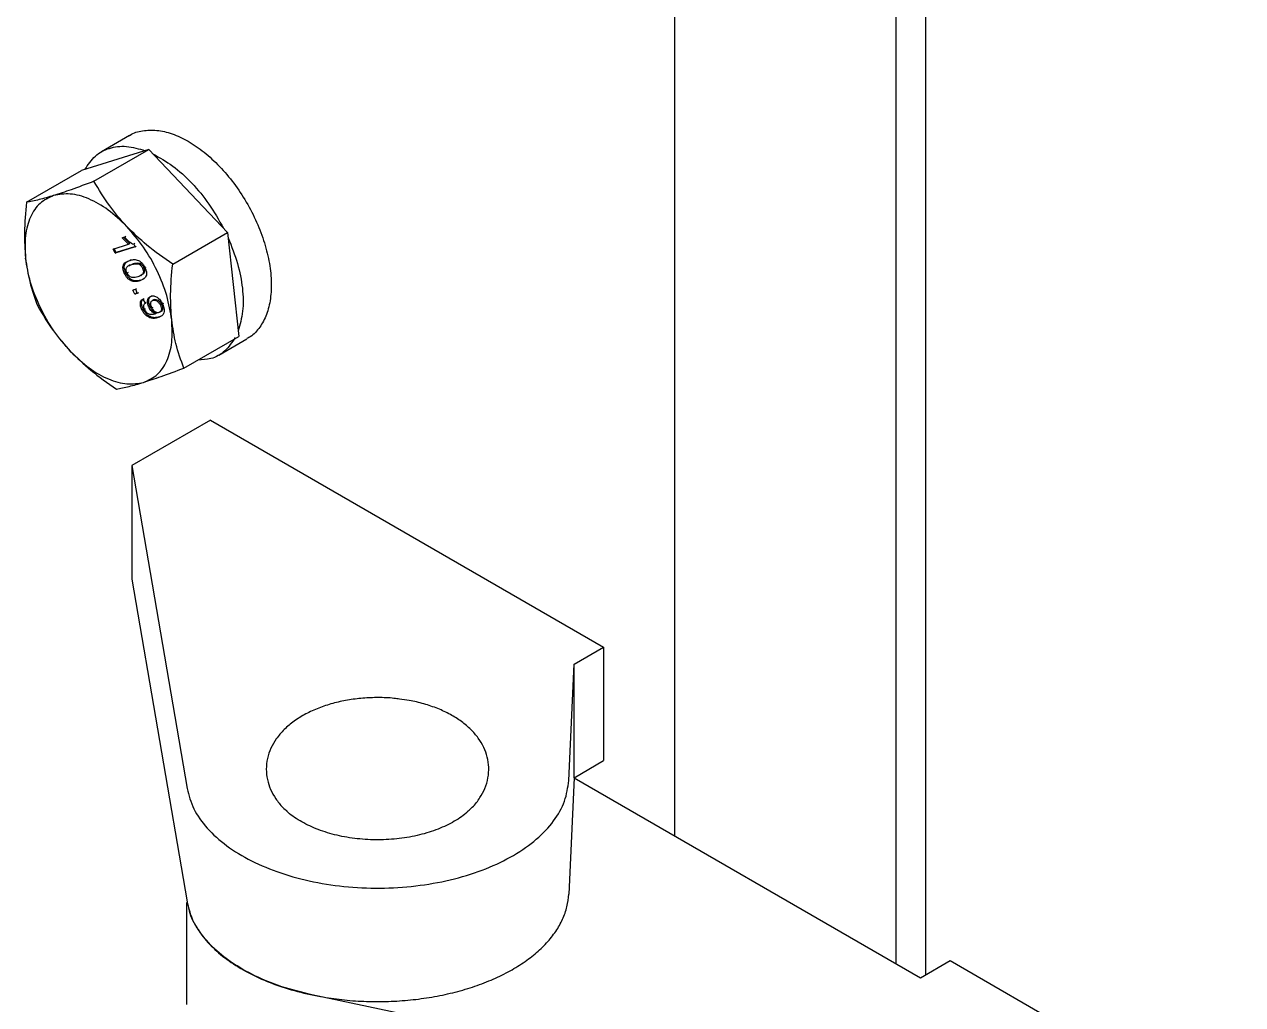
# Model space of a CAD drawing. Header units: millimetres. Extents: x 1293 to 41893, y 1011 to 26911.
# Drawn here: x 5744.8 to 5861.6, y 22342.4 to 22436.4 of the extents above; entities that cross this region are included whole.
import ezdxf

# ---------------------------------------------------------------- set-up
doc = ezdxf.new("R2010")
doc.units = ezdxf.units.MM
doc.header["$LTSCALE"] = 50
doc.layers.add('MAQUINAS', color=11, linetype='Continuous')

msp = doc.modelspace()

# ---------------------------------------------------------------- linework, layer by layer
at = {"layer": 'MAQUINAS', "linetype": 'Continuous', "lineweight": 25}
for p, q in [((5807.1669074, 22358.5693401), (5807.1669074, 22521.0458227)), ((5828.3801108, 22346.3232184), (5828.3801108, 22516.5617109)), ((5831.2085379, 22515.9638293), (5831.2085379, 22345.2346743)), ((5754.8699932, 22425.7432852), (5752.1641313, 22424.1812244)), ((5756.7138891, 22424.4008309), (5750.2437937, 22422.3847381)), ((5751.4528949, 22421.3637236), (5756.7138891, 22424.4008309)), ((5756.7138891, 22424.4008309), (5764.2621026, 22416.4484938)), ((5744.9827995, 22419.3476308), (5750.2437937, 22422.3847381)), ((5754.152349, 22415.9399504), (5754.3791298, 22416.0106157)), ((5754.152349, 22415.9399504), (5754.2702001, 22416.0079844)), ((5754.7760972, 22415.3200063), (5754.152349, 22415.9399504)), ((5754.8939484, 22415.3880403), (5754.2702001, 22416.0079844)), ((5754.3791298, 22416.0106157), (5754.496981, 22416.0786497)), ((5759.0011084, 22413.4113865), (5764.2621026, 22416.4484938)), ((5764.2621026, 22416.4484938), (5765.3402207, 22406.4800639)), ((5753.2808811, 22414.8540944), (5754.7760972, 22415.3200063)), ((5753.2808811, 22414.8540944), (5753.3987322, 22414.9221284)), ((5753.4702415, 22414.4607077), (5753.2808811, 22414.8540944)), ((5753.5880926, 22414.5287417), (5753.3987322, 22414.9221284)), ((5755.3890382, 22415.0586081), (5753.4702415, 22414.4607077)), ((5753.4702415, 22414.4607077), (5753.5880926, 22414.5287417)), ((5755.3548294, 22415.0792599), (5753.5880926, 22414.5287417)), ((5754.7760972, 22415.3200063), (5754.8939484, 22415.3880403)), ((5755.3849885, 22415.3798847), (5755.2671374, 22415.3118507)), ((5755.2671374, 22415.3118507), (5755.3890382, 22415.0586081)), ((5755.3890382, 22415.0586081), (5755.5068893, 22415.1266421)), ((5754.8899721, 22413.772119), (5755.0078233, 22413.840153)), ((5754.9239586, 22413.3099508), (5755.1979524, 22413.4470058)), ((5755.1979524, 22413.4470058), (5755.0801013, 22413.3789718)), ((5755.784452, 22413.3941656), (5755.9023032, 22413.4621996)), ((5754.2474263, 22413.2290725), (5754.3652774, 22413.2971065)), ((5754.5102947, 22412.554143), (5754.3924436, 22412.486109)), ((5754.7316944, 22412.6231315), (5754.6138432, 22412.5550975)), ((5754.9120689, 22413.3315289), (5754.7942178, 22413.2634949)), ((5755.9347169, 22412.3151942), (5756.052568, 22412.3832282)), ((5756.2302206, 22413.0950229), (5756.1123695, 22413.0269889)), ((5756.3358403, 22413.0916747), (5756.4536914, 22413.1597087)), ((5755.4204848, 22410.9968816), (5755.5383359, 22411.0649156)), ((5755.1744852, 22410.9202277), (5755.4204848, 22410.9968816)), ((5755.1744852, 22410.9202277), (5755.2923364, 22410.9882617)), ((5755.3638456, 22410.526841), (5755.1744852, 22410.9202277)), ((5755.6098452, 22410.6034949), (5755.3638456, 22410.526841)), ((5755.3638456, 22410.526841), (5755.4816968, 22410.594875)), ((5755.4204848, 22410.9968816), (5755.6098452, 22410.6034949)), ((5755.596739, 22410.6307224), (5755.4816968, 22410.594875)), ((5755.7276964, 22410.6715289), (5755.6098452, 22410.6034949)), ((5756.1342215, 22410.0430647), (5756.2520726, 22410.1110987)), ((5756.1342215, 22410.0430647), (5756.3481819, 22409.6573434)), ((5756.9297747, 22410.3361996), (5757.0476258, 22410.4042336)), ((5756.9669316, 22409.8407179), (5756.9622145, 22409.8379948)), ((5757.2239175, 22410.0067747), (5757.1060664, 22409.9387407)), ((5756.0502349, 22409.0421316), (5756.168086, 22409.1101656)), ((5756.2813984, 22409.0908361), (5756.3992495, 22409.1588701)), ((5756.3481819, 22409.6573434), (5756.466033, 22409.7253774)), ((5756.7313409, 22409.2727438), (5756.8491921, 22409.3407778)), ((5757.0104363, 22409.2218723), (5757.1282874, 22409.2899063)), ((5757.2741328, 22408.6318148), (5757.391984, 22408.6998488)), ((5757.3201389, 22408.6482709), (5757.43799, 22408.716305)), ((5757.391984, 22408.6998488), (5757.43799, 22408.716305)), ((5757.8104487, 22408.8323637), (5757.6925976, 22408.7643297)), ((5757.94482, 22409.5330295), (5757.8269689, 22409.4649955)), ((5757.8468633, 22408.8611806), (5757.9647144, 22408.9292147)), ((5758.0193727, 22409.5942213), (5758.1372238, 22409.6622553)), ((5757.2741328, 22408.6318148), (5757.3201389, 22408.6482709)), ((5760.0792265, 22403.4429566), (5765.3402207, 22406.4800639)), ((5763.4198832, 22404.6835777), (5766.1257451, 22406.2456385)), ((5762.6191802, 22398.4390389), (5755.0767078, 22394.0848623)), ((5762.6191802, 22398.4390389), (5800.3315418, 22376.6681559)), ((5755.0767078, 22394.0848623), (5760.3762634, 22363.110198)), ((5755.0767078, 22394.0848623), (5755.0767078, 22383.1976515)), ((5755.0767078, 22383.1976515), (5760.3762634, 22352.2229872)), ((5797.5031147, 22375.0353397), (5800.3315418, 22376.6681559)), ((5800.3315418, 22376.6681559), (5800.3315418, 22365.7809451)), ((5796.9935955, 22363.8726496), (5797.5031147, 22375.0353397)), ((5797.5031147, 22364.1481289), (5797.5031147, 22375.0353397)), ((5797.5031147, 22364.1481289), (5800.3315418, 22365.7809451)), ((5797.5031147, 22364.1481289), (5796.9935955, 22352.9854388)), ((5797.5031147, 22364.1481289), (5830.7371334, 22344.9625382)), ((5760.3136005, 22352.1781646), (5760.3136005, 22342.3754765)), ((5830.7371334, 22344.9625382), (5833.5655605, 22346.5953545)), ((5833.5655605, 22346.5953545), (5861.6160821, 22330.402133)), ((5854.0736098, 22326.0479564), (5772.3431989, 22343.3243808))]:
    msp.add_line(p, q, dxfattribs=at)
for points, knots in [([(5754.8751193, 22425.7353629), (5754.8905302, 22425.7478611), (5755.2341391, 22426.0265291), (5756.107483, 22426.2365634), (5757.4572819, 22426.3129451), (5758.9460834, 22425.9627938), (5760.4861461, 22425.2507141), (5762.0284627, 22424.1895358), (5763.5130491, 22422.8226448), (5764.8849983, 22421.2001725), (5766.0928366, 22419.3830605), (5767.0914268, 22417.4392131), (5767.8434423, 22415.4412897), (5768.3206403, 22413.4642277), (5768.5056234, 22411.581147), (5768.3897921, 22409.8655464), (5767.9837538, 22408.3701226), (5767.2792737, 22407.1935984), (5766.6354939, 22406.48888), (5766.1787429, 22406.2999354), (5766.111686, 22406.272196)], [0, 0, 0, 0, 0.0028951126, 0.0645510752, 0.1262070378, 0.1878630004, 0.249518963, 0.3111749256, 0.3728308882, 0.4344868507, 0.4961428133, 0.5577987759, 0.6194547385, 0.6811107011, 0.7427666637, 0.8044226263, 0.8660785889, 0.9277345515, 0.9893905141, 1, 1, 1, 1]), ([(5751.4528949, 22421.3637236), (5750.6989538, 22421.0787139), (5749.2838221, 22420.5437564), (5748.126854, 22420.1670788), (5747.5862849, 22419.9910841)], [0, 0, 0, 0, 0.5327709195, 1, 1, 1, 1]), ([(5754.5954393, 22417.0229619), (5754.026384, 22417.6688423), (5752.8084475, 22419.0512057), (5751.924067, 22420.5599229), (5751.4528949, 22421.3637236)], [0, 0, 0, 0, 0.4672290805, 1, 1, 1, 1]), ([(5744.9827995, 22419.3476308), (5744.8885255, 22418.3676362), (5744.7115751, 22416.5282064), (5744.8333837, 22414.8042877), (5744.8902963, 22413.9988227)], [0, 0, 0, 0, 0.5327709195, 1, 1, 1, 1]), ([(5747.5862849, 22419.9910841), (5747.1025684, 22419.8479096), (5746.0672807, 22419.5414766), (5745.3597508, 22419.4150091), (5744.9827995, 22419.3476308)], [0, 0, 0, 0, 0.4672290805, 1, 1, 1, 1]), ([(5759.0011084, 22413.4113865), (5758.1529465, 22413.9975557), (5756.5609642, 22415.097783), (5755.2213473, 22416.4099018), (5754.5954393, 22417.0229619)], [0, 0, 0, 0, 0.5327709195, 1, 1, 1, 1]), ([(5754.3791298, 22416.0106157), (5754.5211732, 22415.8579464), (5754.8047689, 22415.5531357), (5755.1131926, 22415.3921862), (5755.2671374, 22415.3118507)], [0, 0, 0, 0, 0.5008657323, 1, 1, 1, 1]), ([(5744.8902963, 22413.9988227), (5745.0040614, 22413.2261781), (5745.2475505, 22411.572504), (5745.778202, 22410.1415641), (5746.0609177, 22409.3792009)], [0, 0, 0, 0, 0.4672290805, 1, 1, 1, 1]), ([(5754.2474263, 22413.2290725), (5754.2789672, 22413.3038902), (5754.3420949, 22413.4536348), (5754.5579751, 22413.6451606), (5754.757179, 22413.7213378), (5754.8899721, 22413.772119)], [0, 0, 0, 0, 0.249753552, 0.499871473, 1, 1, 1, 1]), ([(5754.3652774, 22413.2971065), (5754.3964741, 22413.3725482), (5754.458913, 22413.5235416), (5754.5702726, 22413.6130304), (5754.6259929, 22413.6578074)], [0, 0, 0, 0, 0.4996355373, 1, 1, 1, 1]), ([(5754.6138432, 22412.5550975), (5754.587701, 22412.6189731), (5754.5354021, 22412.7467597), (5754.530287, 22412.9248401), (5754.5641122, 22413.0728479), (5754.7310915, 22413.261999), (5754.9250016, 22413.3269892), (5755.0801013, 22413.3789718)], [0, 0, 0, 0, 0.1246963828, 0.2494616582, 0.3744323466, 0.4996371137, 1, 1, 1, 1]), ([(5754.8899721, 22413.772119), (5755.000751, 22413.8012341), (5755.2220354, 22413.8593926), (5755.5411934, 22413.8437373), (5755.8152109, 22413.7279379), (5756.0203946, 22413.5692329), (5756.2007499, 22413.3493134), (5756.2907804, 22413.177611), (5756.3358403, 22413.0916747)], [0, 0, 0, 0, 0.2504817087, 0.5003455958, 0.6317049057, 0.7502211388, 0.8749866995, 1, 1, 1, 1]), ([(5755.0801013, 22413.3789718), (5755.1881042, 22413.4074306), (5755.3500992, 22413.4501163), (5755.5874615, 22413.4607832), (5755.7188462, 22413.416352), (5755.784452, 22413.3941656)], [0, 0, 0, 0, 0.50037231189, 0.75051514073, 1, 1, 1, 1]), ([(5755.1979524, 22413.4470058), (5755.3059553, 22413.4754646), (5755.4679503, 22413.5181503), (5755.7053126, 22413.5288172), (5755.8366973, 22413.484386), (5755.9023032, 22413.4621996)], [0, 0, 0, 0, 0.5003723119, 0.7505151407, 1, 1, 1, 1]), ([(5755.784452, 22413.3941656), (5755.815916, 22413.3746873), (5755.8788237, 22413.3357433), (5755.9693436, 22413.249683), (5756.0506924, 22413.1452342), (5756.091808, 22413.0664087), (5756.1123695, 22413.0269889)], [0, 0, 0, 0, 0.2501584562, 0.5001555724, 0.7500324303, 1, 1, 1, 1]), ([(5755.9023032, 22413.4621996), (5755.9337496, 22413.4427154), (5755.996622, 22413.4037596), (5756.0874058, 22413.3177879), (5756.1543817, 22413.23044), (5756.2005163, 22413.154421), (5756.220319, 22413.1148227), (5756.2302206, 22413.0950229)], [0, 0, 0, 0, 0.2500549443, 0.4999486155, 0.749722078, 0.8748570557, 1, 1, 1, 1]), ([(5758.9086052, 22408.0625784), (5758.8516926, 22408.8680434), (5758.729884, 22410.5919621), (5758.9068344, 22412.4313918), (5759.0011084, 22413.4113865)], [0, 0, 0, 0, 0.4672290805, 1, 1, 1, 1]), ([(5754.3924436, 22412.486109), (5754.336595, 22412.6179373), (5754.2527151, 22412.8159322), (5754.2305006, 22413.0350242), (5754.2332216, 22413.1507246), (5754.2426915, 22413.2029569), (5754.2474263, 22413.2290725)], [0, 0, 0, 0, 0.4987953461, 0.7491482596, 0.8745764119, 1, 1, 1, 1]), ([(5754.5102947, 22412.554143), (5754.4549262, 22412.6856411), (5754.3717672, 22412.8831401), (5754.343007, 22413.1358508), (5754.3578538, 22413.2433535), (5754.3652774, 22413.2971065)], [0, 0, 0, 0, 0.4990363131, 0.7495101716, 1, 1, 1, 1]), ([(5755.8367742, 22411.8051856), (5755.7261349, 22411.775989), (5755.5051232, 22411.7176662), (5755.1887793, 22411.7342597), (5754.9156975, 22411.8479974), (5754.7099279, 22412.0046874), (5754.527193, 22412.2285907), (5754.4373884, 22412.4002153), (5754.3924436, 22412.486109)], [0, 0, 0, 0, 0.2504758129, 0.5003473544, 0.6257683408, 0.7501761831, 0.8749696966, 1, 1, 1, 1]), ([(5755.9546254, 22411.8732196), (5755.8439859, 22411.844013), (5755.6229738, 22411.7856703), (5755.3064145, 22411.8023997), (5755.0332951, 22411.9159975), (5754.8275835, 22412.0730119), (5754.6450426, 22412.2966139), (5754.5552391, 22412.4682457), (5754.5102947, 22412.554143)], [0, 0, 0, 0, 0.2504715078, 0.5003387545, 0.6261880614, 0.750180477, 0.8749718456, 1, 1, 1, 1]), ([(5755.6481826, 22412.1988118), (5755.4900422, 22412.1530076), (5755.292335, 22412.0957432), (5755.0105242, 22412.1462938), (5754.8615838, 22412.2361171), (5754.716713, 22412.3715117), (5754.6481233, 22412.4939198), (5754.6138432, 22412.5550975)], [0, 0, 0, 0, 0.5004095025, 0.6256126137, 0.7505796735, 0.875343692, 1, 1, 1, 1]), ([(5756.1123695, 22413.0269889), (5756.1388927, 22412.9630448), (5756.1919379, 22412.8351596), (5756.1999085, 22412.654775), (5756.1634314, 22412.5085487), (5755.9991694, 22412.3153677), (5755.8041643, 22412.2506103), (5755.6481826, 22412.1988118)], [0, 0, 0, 0, 0.1247447425, 0.2494837578, 0.3744708184, 0.4996480989, 1, 1, 1, 1]), ([(5756.3358403, 22413.0916747), (5756.3741709, 22413.0036832), (5756.4508008, 22412.8277724), (5756.5029923, 22412.5635847), (5756.4862243, 22412.3326309), (5756.3111939, 22411.999496), (5756.0474971, 22411.8914924), (5755.8367742, 22411.8051856)], [0, 0, 0, 0, 0.12537334802, 0.25064373861, 0.37569751501, 0.50111317472, 1, 1, 1, 1]), ([(5756.2302206, 22413.0950229), (5756.2567287, 22413.0311039), (5756.3097436, 22412.9032689), (5756.3179415, 22412.7225077), (5756.2805985, 22412.577716), (5756.1898381, 22412.4604135), (5756.0960239, 22412.4256613), (5756.0404947, 22412.4050912)], [0, 0, 0, 0, 0.18312290889, 0.36623741033, 0.54971603762, 0.73347390401, 1, 1, 1, 1]), ([(5756.0502349, 22409.0421316), (5756.003578, 22409.1510114), (5755.9334192, 22409.314736), (5755.8975804, 22409.5277288), (5755.8973362, 22409.7226906), (5755.9647269, 22409.9228906), (5756.0776639, 22410.0029645), (5756.1342215, 22410.0430647)], [0, 0, 0, 0, 0.2498594906, 0.3757183909, 0.500481002, 0.7498462328, 1, 1, 1, 1]), ([(5756.168086, 22409.1101656), (5756.1214314, 22409.2190445), (5756.0512316, 22409.3828715), (5756.0154131, 22409.595868), (5756.0152185, 22409.7907963), (5756.0825763, 22409.990926), (5756.1955144, 22410.070999), (5756.2520726, 22410.1110987)], [0, 0, 0, 0, 0.2498591948, 0.3759561592, 0.5004815934, 0.749846529, 1, 1, 1, 1]), ([(5756.7313409, 22409.2727438), (5756.7038642, 22409.3348717), (5756.6489292, 22409.4590855), (5756.6029055, 22409.6460103), (5756.587871, 22409.8224743), (5756.6048111, 22409.9801142), (5756.6502427, 22410.1148904), (5756.7463047, 22410.2559614), (5756.8565342, 22410.3041688), (5756.9297747, 22410.3361996)], [0, 0, 0, 0, 0.1250740585, 0.2500636243, 0.3732612247, 0.5001992382, 0.6242961009, 0.7503685137, 1, 1, 1, 1]), ([(5756.8491921, 22409.3407778), (5756.8349313, 22409.3716581), (5756.8064087, 22409.433421), (5756.7600172, 22409.5586298), (5756.7203976, 22409.7141016), (5756.7058807, 22409.8905206), (5756.7223974, 22410.0487336), (5756.7691562, 22410.1814455), (5756.8281964, 22410.2808956), (5756.8865476, 22410.3099721), (5756.9090881, 22410.3212041)], [0, 0, 0, 0, 0.0754695938, 0.1509450716, 0.3015784561, 0.4503125771, 0.603033998, 0.7528546861, 0.9045299868, 1, 1, 1, 1]), ([(5757.0104363, 22409.2218723), (5756.9754033, 22409.3038911), (5756.9229143, 22409.4267779), (5756.8997771, 22409.5857513), (5756.9040852, 22409.6933338), (5756.9289557, 22409.7858032), (5756.9868011, 22409.8843011), (5757.0584653, 22409.9170128), (5757.1060664, 22409.9387407)], [0, 0, 0, 0, 0.2495205461, 0.3738507837, 0.4998887841, 0.6240955932, 0.7503154422, 1, 1, 1, 1]), ([(5756.9297747, 22410.3361996), (5757.0154744, 22410.3526504), (5757.1445899, 22410.3774353), (5757.345381, 22410.3165021), (5757.5001774, 22410.2321833), (5757.6511158, 22410.1131169), (5757.8430237, 22409.9133231), (5757.9487194, 22409.7220678), (5758.0193727, 22409.5942213)], [0, 0, 0, 0, 0.24986885846, 0.37645352866, 0.50034766571, 0.62723863661, 0.7508240847, 1, 1, 1, 1]), ([(5757.1060664, 22409.9387407), (5757.1624581, 22409.9497536), (5757.275093, 22409.9717503), (5757.4485543, 22409.9021882), (5757.5821341, 22409.8037441), (5757.7100865, 22409.6742807), (5757.779946, 22409.5491929), (5757.8269689, 22409.4649955)], [0, 0, 0, 0, 0.2502503989, 0.4998417518, 0.6295762977, 0.7506653539, 1, 1, 1, 1]), ([(5757.2239175, 22410.0067747), (5757.2803091, 22410.017788), (5757.3929438, 22410.0397857), (5757.5663273, 22409.9702498), (5757.6999074, 22409.8718499), (5757.8278817, 22409.7424092), (5757.8977965, 22409.6172258), (5757.94482, 22409.5330295)], [0, 0, 0, 0, 0.250250228, 0.4998414106, 0.6292883971, 0.7506655241, 1, 1, 1, 1]), ([(5746.0609177, 22409.3792009), (5746.5320898, 22408.5754003), (5747.4164703, 22407.066683), (5748.6344068, 22405.6843196), (5749.2034621, 22405.0384392)], [0, 0, 0, 0, 0.5327709195, 1, 1, 1, 1]), ([(5757.5929085, 22408.2808747), (5757.4752748, 22408.2497055), (5757.2404071, 22408.1874728), (5756.8980794, 22408.2158239), (5756.6051558, 22408.3577494), (5756.389425, 22408.5350678), (5756.195095, 22408.7684462), (5756.0985351, 22408.9508776), (5756.0502349, 22409.0421316)], [0, 0, 0, 0, 0.25048494292, 0.50011851407, 0.62789918517, 0.75009236964, 0.87499367523, 1, 1, 1, 1]), ([(5757.7107596, 22408.3489087), (5757.5931257, 22408.3177398), (5757.3582576, 22408.2555078), (5757.0158558, 22408.2838614), (5756.722919, 22408.4258393), (5756.5072035, 22408.6031899), (5756.3129459, 22408.8364803), (5756.2163862, 22409.0189116), (5756.168086, 22409.1101656)], [0, 0, 0, 0, 0.25048492591, 0.50011848011, 0.62803988226, 0.75009238661, 0.87499368372, 1, 1, 1, 1]), ([(5756.3481819, 22409.6573434), (5756.3134603, 22409.6297321), (5756.2507531, 22409.579866), (5756.2039337, 22409.4740993), (5756.1980751, 22409.3704477), (5756.2115997, 22409.2791937), (5756.2388445, 22409.1842514), (5756.2672144, 22409.1219732), (5756.2813984, 22409.0908361)], [0, 0, 0, 0, 0.2764767993, 0.4993179598, 0.6237184282, 0.7494961879, 0.8747561628, 1, 1, 1, 1]), ([(5756.2813984, 22409.0908361), (5756.3126597, 22409.0325769), (5756.3751561, 22408.9161071), (5756.503008, 22408.7699661), (5756.643295, 22408.6639186), (5756.9184807, 22408.5761631), (5757.1161266, 22408.6070903), (5757.2741328, 22408.6318148)], [0, 0, 0, 0, 0.1252073258, 0.2503100191, 0.3753386279, 0.5006201474, 1, 1, 1, 1]), ([(5757.3201389, 22408.6482709), (5757.2646314, 22408.6778152), (5757.1532679, 22408.7370894), (5756.9918419, 22408.885931), (5756.842623, 22409.0637997), (5756.7683796, 22409.2031997), (5756.7313409, 22409.2727438)], [0, 0, 0, 0, 0.2489431768, 0.4994502947, 0.7502849385, 1, 1, 1, 1]), ([(5757.43799, 22408.716305), (5757.3823474, 22408.7459301), (5757.2704159, 22408.8055245), (5757.1088187, 22408.9549387), (5756.9598784, 22409.1328219), (5756.8860498, 22409.2715301), (5756.8491921, 22409.3407778)], [0, 0, 0, 0, 0.2495404591, 0.5019797072, 0.7513717737, 1, 1, 1, 1]), ([(5757.6925976, 22408.7643297), (5757.6390337, 22408.7534924), (5757.55799, 22408.7370951), (5757.4329449, 22408.7697579), (5757.3355638, 22408.8206098), (5757.2409307, 22408.8946395), (5757.1206632, 22409.0211504), (5757.0546147, 22409.141424), (5757.0104363, 22409.2218723)], [0, 0, 0, 0, 0.2499764907, 0.3782221672, 0.5003423322, 0.6274524307, 0.7508110927, 1, 1, 1, 1]), ([(5758.0193727, 22409.5942213), (5758.0564377, 22409.5083702), (5758.1305566, 22409.3366938), (5758.1796689, 22409.080623), (5758.1805539, 22408.8473318), (5758.1072438, 22408.5904288), (5757.9041352, 22408.3905968), (5757.6968288, 22408.3175115), (5757.5929085, 22408.2808747)], [0, 0, 0, 0, 0.1250635897, 0.2500895576, 0.3751100052, 0.5001693996, 0.7494409524, 1, 1, 1, 1]), ([(5757.8269689, 22409.4649955), (5757.8616015, 22409.3811959), (5757.9133575, 22409.2559632), (5757.9272763, 22409.0978684), (5757.9149751, 22408.9938848), (5757.8825282, 22408.9060809), (5757.8156632, 22408.8158882), (5757.7417235, 22408.7849111), (5757.6925976, 22408.7643297)], [0, 0, 0, 0, 0.2490168506, 0.3721383925, 0.4993654558, 0.6235619335, 0.7498926933, 1, 1, 1, 1]), ([(5757.94482, 22409.5330295), (5757.9794547, 22409.449229), (5758.0311728, 22409.324094), (5758.0451211, 22409.165998), (5758.0328643, 22409.0620777), (5758.0004174, 22408.9741866), (5757.9335801, 22408.8839497), (5757.8595746, 22408.852945), (5757.8104487, 22408.8323637)], [0, 0, 0, 0, 0.249017166, 0.3718446562, 0.4993648037, 0.6232259432, 0.7498923764, 1, 1, 1, 1]), ([(5760.0792265, 22403.4429566), (5759.7965109, 22404.2053198), (5759.2658594, 22405.6362597), (5759.0223703, 22407.2899338), (5758.9086052, 22408.0625784)], [0, 0, 0, 0, 0.5327709195, 1, 1, 1, 1]), ([(5765.0011756, 22406.3744169), (5764.6919573, 22405.9153631), (5764.0735205, 22404.9972554), (5762.8131526, 22404.2743115), (5761.8318663, 22404.2292918), (5761.4076319, 22404.2098287)], [0, 0, 0, 0, 0.3621127876, 0.7242255753, 1, 1, 1, 1]), ([(5749.2034621, 22405.0384392), (5749.8293701, 22404.4253792), (5751.168987, 22403.1132604), (5752.7609693, 22402.013033), (5753.6091312, 22401.4268638)], [0, 0, 0, 0, 0.4672290805, 1, 1, 1, 1]), ([(5756.2126166, 22402.0703171), (5756.7531857, 22402.2463118), (5757.9101538, 22402.6229895), (5759.3252855, 22403.1579469), (5760.0792265, 22403.4429566)], [0, 0, 0, 0, 0.4672290805, 1, 1, 1, 1]), ([(5753.6091312, 22401.4268638), (5753.9860825, 22401.4942421), (5754.6936124, 22401.6207096), (5755.7289001, 22401.9271427), (5756.2126166, 22402.0703171)], [0, 0, 0, 0, 0.5327709195, 1, 1, 1, 1]), ([(5780.758456, 22371.6825742), (5780.5796328, 22371.7090869), (5779.9151451, 22371.8076053), (5778.7264651, 22371.8449643), (5777.2291564, 22371.7935105), (5775.7547469, 22371.6038753), (5774.3332591, 22371.2883244), (5772.9890202, 22370.8461187), (5771.7468735, 22370.2803034), (5770.6322104, 22369.593353), (5769.6741149, 22368.7911346), (5768.9300131, 22367.9169293), (5768.3862158, 22366.9738078), (5768.0548284, 22365.9920263), (5767.9436596, 22364.966542), (5768.0532935, 22363.9663367), (5768.3639275, 22363.0103035), (5768.8719949, 22362.1140548), (5769.4154407, 22361.4126573), (5769.8426547, 22361.0478464), (5769.9842579, 22360.9269272)], [0, 0, 0, 0, 0.0225543374, 0.0838094642, 0.1450518541, 0.2063890124, 0.2679305586, 0.3298097137, 0.3921397881, 0.4549578015, 0.51804436, 0.5805895914, 0.6352332067, 0.6938324953, 0.750223195, 0.8051558521, 0.8596907329, 0.9149116305, 0.9717968509, 1, 1, 1, 1]), ([(5787.3421691, 22360.9598259), (5787.4758549, 22361.0733113), (5787.9236574, 22361.4534493), (5788.4664394, 22362.1768195), (5788.9808283, 22363.1246109), (5789.2728159, 22364.1109513), (5789.3469202, 22365.1337534), (5789.2029117, 22366.127861), (5788.8586564, 22367.0742962), (5788.3260451, 22367.9648429), (5787.6099737, 22368.793964), (5786.7140727, 22369.5521398), (5785.6491463, 22370.2237903), (5784.4381415, 22370.7940794), (5783.1086346, 22371.2431658), (5781.8724617, 22371.5463728), (5781.0691054, 22371.6445933), (5780.758456, 22371.6825742)], [0, 0, 0, 0, 0.0322293372, 0.1079574074, 0.1739038335, 0.2445667926, 0.3126665775, 0.3792335799, 0.4455009907, 0.5128345443, 0.5823224694, 0.6542755396, 0.7281665299, 0.8030508982, 0.8780585771, 0.9528465278, 1, 1, 1, 1]), ([(5787.3413919, 22360.9611624), (5787.2751454, 22360.8900461), (5786.8887905, 22360.4752902), (5785.8529665, 22359.8374606), (5784.2780898, 22359.0988644), (5782.4573251, 22358.5643727), (5780.4979863, 22358.2418374), (5778.46557, 22358.1471183), (5776.4400368, 22358.2826842), (5774.5016027, 22358.6445449), (5772.7134006, 22359.2150873), (5771.1872146, 22359.9859944), (5770.2150535, 22360.619854), (5769.8726936, 22361.0157381), (5769.8321315, 22361.0626417)], [0, 0, 0, 0, 0.0200119033, 0.1167110595, 0.2134102158, 0.3101093721, 0.4068085283, 0.5035076846, 0.6002068408, 0.6969059971, 0.7936051534, 0.8903043096, 0.9870034659, 1, 1, 1, 1]), ([(5772.3431989, 22343.3243808), (5771.3703458, 22343.5624692), (5769.4246394, 22344.038646), (5766.8297011, 22345.1065007), (5764.5769356, 22346.3960754), (5762.7311899, 22347.8945572), (5761.4147392, 22349.5552445), (5760.706131, 22350.7811478), (5760.6018022, 22351.4442968), (5760.592848, 22351.5012125)], [0, 0, 0, 0, 0.16409894924, 0.32819789847, 0.49229684771, 0.65639579695, 0.82049474619, 0.98459369542, 1, 1, 1, 1])]:
    msp.add_open_spline(points, degree=3, knots=knots, dxfattribs=at)
for points in [[(5750.5828388, 22422.4903852), (5750.8906608, 22422.953623), (5751.5063048, 22423.8800986), (5752.8964367, 22424.6027007), (5754.5288696, 22424.821935), (5755.7595192, 22424.4707676), (5756.3748439, 22424.2951839)], [(5757.1094296, 22423.9841136), (5757.7440193, 22423.6304039), (5759.0131987, 22422.9229846), (5760.8520338, 22421.2337945), (5762.5394163, 22419.2079768), (5763.4241802, 22417.6461331), (5763.8665621, 22416.8652112)], [(5747.5862849, 22419.9910841), (5747.1254515, 22419.7794883), (5746.2037848, 22419.3562967), (5745.2966973, 22417.9869586), (5744.7844624, 22416.2016279), (5744.8550183, 22414.7330911), (5744.8902963, 22413.9988227)], [(5754.5954393, 22417.0229619), (5754.0068201, 22417.5848082), (5752.8295817, 22418.7085009), (5750.9563735, 22419.7505234), (5749.1395624, 22420.27109), (5748.104044, 22420.0844194), (5747.5862849, 22419.9910841)], [(5758.9086052, 22408.0625784), (5758.7808193, 22408.8360205), (5758.5252476, 22410.3829048), (5757.5591269, 22412.7942654), (5756.2545507, 22415.1001626), (5755.1484764, 22416.3820288), (5754.5954393, 22417.0229619)], [(5764.318598, 22415.9261294), (5764.6453657, 22415.109182), (5765.2989011, 22413.475287), (5765.7476043, 22411.0634948), (5765.802554, 22408.8184429), (5765.4566682, 22407.6077665), (5765.2837253, 22407.0024283)], [(5749.2034621, 22405.0384392), (5748.650425, 22405.6793723), (5747.5443507, 22406.9612385), (5746.2397745, 22409.2671358), (5745.2736538, 22411.6784963), (5745.0180821, 22413.2253806), (5744.8902963, 22413.9988227)], [(5756.2126166, 22402.0703171), (5756.6734499, 22402.2819129), (5757.5951166, 22402.7051045), (5758.5022041, 22404.0744425), (5759.014439, 22405.8597732), (5758.9438831, 22407.32831), (5758.9086052, 22408.0625784)], [(5749.2034621, 22405.0384392), (5749.7920813, 22404.4765929), (5750.9693197, 22403.3529002), (5752.842528, 22402.3108777), (5754.6593391, 22401.7903112), (5755.6948574, 22401.9769818), (5756.2126166, 22402.0703171)], [(5760.3762634, 22363.110198), (5760.5523374, 22362.4509891), (5760.9044854, 22361.1325713), (5762.234986, 22359.2718557), (5764.1006178, 22357.5814625), (5766.494197, 22356.1246702), (5769.315087, 22354.9522154), (5772.4675307, 22354.1058981), (5775.8386545, 22353.6156521), (5779.309264, 22353.4988719), (5782.7562811, 22353.7596919), (5786.0574633, 22354.3888697), (5789.0960967, 22355.3640986), (5791.763337, 22356.650828), (5793.9688922, 22358.2033842), (5795.6187189, 22359.9669768), (5796.7135493, 22361.878193), (5796.9002468, 22363.2078307), (5796.9935955, 22363.8726496)], [(5773.1639108, 22343.1508962), (5773.8452945, 22343.0421234), (5775.208062, 22342.824578), (5777.3175314, 22342.6734118), (5779.439424, 22342.6536441), (5781.5521217, 22342.7778012), (5783.6257038, 22343.0409436), (5785.6330278, 22343.4404467), (5787.5472298, 22343.9707535), (5789.3428453, 22344.6248637), (5790.9959566, 22345.3940477), (5792.4845166, 22346.2680653), (5793.7888123, 22347.235272), (5794.891043, 22348.2827917), (5795.7781251, 22349.3966477), (5796.4322809, 22350.5620944), (5796.8670476, 22351.7632701), (5796.9514129, 22352.5780492), (5796.9935955, 22352.9854388)], [(5760.3762634, 22352.2229872), (5760.5017738, 22351.7113872), (5760.7527945, 22350.6881872), (5761.6151688, 22349.2142912), (5762.8126155, 22347.825081), (5764.3552647, 22346.552576), (5766.1999599, 22345.4219575), (5768.312764, 22344.4627375), (5770.6373106, 22343.6756987), (5772.3217107, 22343.3258303), (5773.1639108, 22343.1508962)]]:
    msp.add_open_spline(points, degree=3, dxfattribs=at)

doc.saveas('drawing.dxf')
